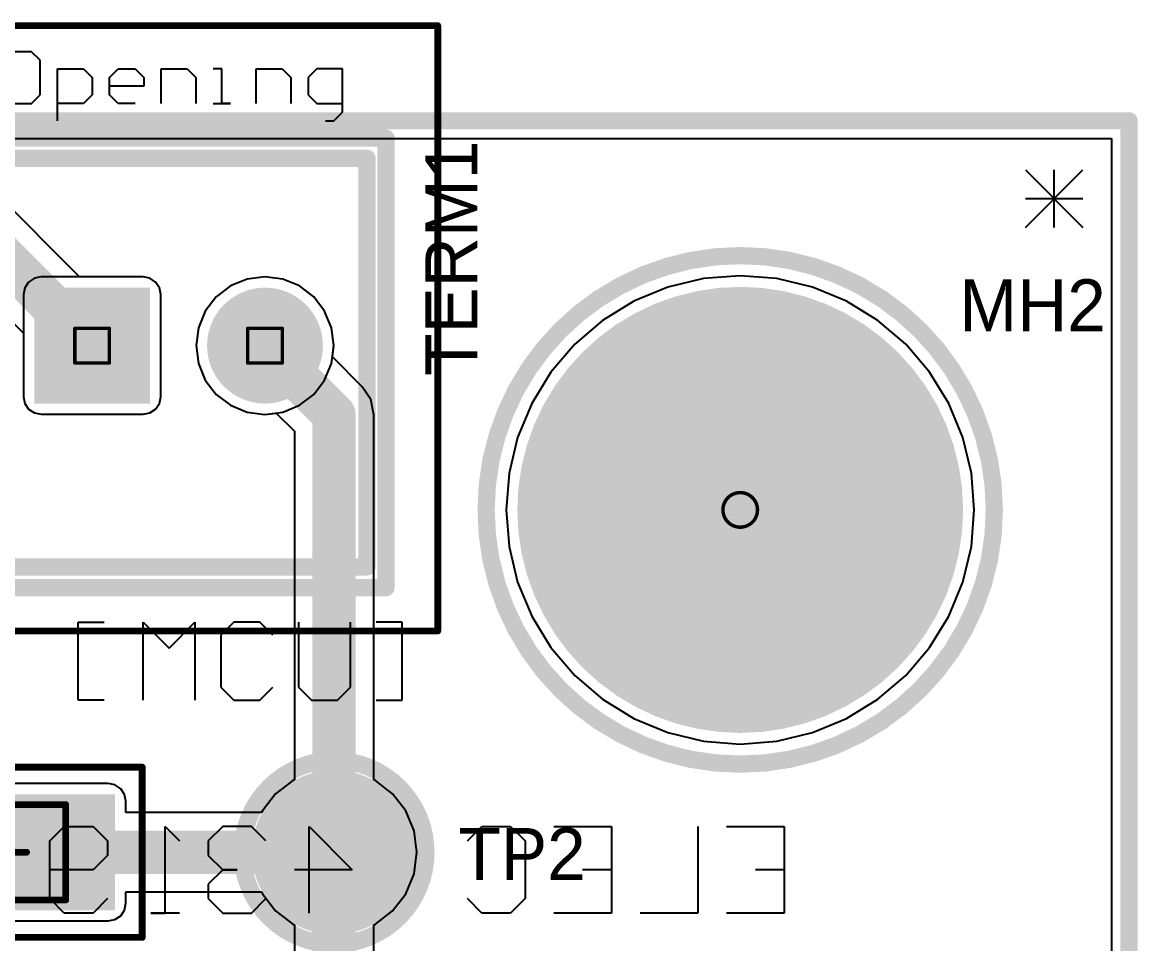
# Model space of a CAD drawing. Header units: millimetres. Extents: x 8 to 18.6, y 5.8 to 11.6.
# Drawn here: x 9.29 to 9.935, y 7.869 to 8.402 of the extents above; entities that cross this region are included whole.
import ezdxf

# ---------------------------------------------------------------- set-up
doc = ezdxf.new("R2010")
doc.units = ezdxf.units.MM
doc.header["$MEASUREMENT"] = 0
for name, color, linetype in [('BottomLayer', 5, 'Continuous'), ('BottomOverlay', 54, 'Continuous'), ('BottomSolder', 6, 'Continuous'), ('DrillDrawing', 1, 'Continuous'), ('Mechanical1', 6, 'Continuous'), ('Mechanical13', 56, 'Continuous'), ('Mechanical15', 56, 'Continuous'), ('Mechanical2', 216, 'Continuous'), ('Mechanical3', 76, 'Continuous'), ('Mechanical4', 56, 'Continuous'), ('MultiLayer', 9, 'Continuous'), ('PadHoleLayer', 156, 'Continuous'), ('TopLayer', 1, 'Continuous'), ('TopOverlay', 2, 'Continuous'), ('TopPaste', 8, 'Continuous'), ('TopSolder', 216, 'Continuous')]:
    doc.layers.add(name, color=color, linetype=linetype)

# ---------------------------------------------------------------- blocks, each defined once
blk = doc.blocks.new('6_0805_M_35')
at = {"layer": 'Mechanical13', "const_width": 0.00394}
for points in [[(-0.04232, 0.02756), (-0.04232, -0.02756)], [(0.04232, 0.02756), (-0.04232, 0.02756)], [(0.04232, 0.02756), (0.04232, -0.02756)], [(0.04232, -0.02756), (-0.04232, -0.02756)]]:
    blk.add_lwpolyline(points, dxfattribs=at)
at = {"layer": 'Mechanical13', "const_width": 0.00197}
for points in [[(-0.04331, 0.02756, 1), (-0.04134, 0.02756, 1)], [(-0.04331, 0.02756, 1), (-0.04134, 0.02756, 1)], [(0.04134, 0.02756, 1), (0.04331, 0.02756, 1)], [(0.04134, 0.02756, 1), (0.04331, 0.02756, 1)], [(-0.04331, -0.02756, 1), (-0.04134, -0.02756, 1)], [(-0.04331, -0.02756, 1), (-0.04134, -0.02756, 1)], [(0.04134, -0.02756, 1), (0.04331, -0.02756, 1)], [(0.04134, -0.02756, 1), (0.04331, -0.02756, 1)]]:
    blk.add_lwpolyline(points, format="xyb", close=True, dxfattribs=at)
at = {"layer": 'Mechanical15', "const_width": 0.00394}
for points in [[(-0.08661, 0.04921), (-0.08661, -0.04921)], [(0.08661, 0.04921), (-0.08661, 0.04921)], [(0.08661, 0.04921), (0.08661, -0.04921)], [(0, 0.01969), (0, -0.01969)], [(0.01969, 0), (-0.01969, 0)], [(0.08661, -0.04921), (-0.08661, -0.04921)]]:
    blk.add_lwpolyline(points, dxfattribs=at)
at = {"layer": 'Mechanical15', "const_width": 0.00197}
for points in [[(-0.0876, 0.04921, 1), (-0.08563, 0.04921, 1)], [(-0.0876, 0.04921, 1), (-0.08563, 0.04921, 1)], [(0.08563, 0.04921, 1), (0.0876, 0.04921, 1)], [(0.08563, 0.04921, 1), (0.0876, 0.04921, 1)], [(-0.00098, 0.01969, 1), (0.00098, 0.01969, 1)], [(-0.02067, 0, 1), (-0.0187, 0, 1)], [(0.0187, 0, 1), (0.02067, 0, 1)], [(-0.00098, -0.01969, 1), (0.00098, -0.01969, 1)], [(-0.0876, -0.04921, 1), (-0.08563, -0.04921, 1)], [(-0.0876, -0.04921, 1), (-0.08563, -0.04921, 1)], [(0.08563, -0.04921, 1), (0.0876, -0.04921, 1)], [(0.08563, -0.04921, 1), (0.0876, -0.04921, 1)]]:
    blk.add_lwpolyline(points, format="xyb", close=True, dxfattribs=at)
at = {"layer": 'TopLayer'}
for points in [[(-0.01181, -0.02953), (-0.01181, 0.02953), (-0.06693, -0.02953), (-0.06693, 0.02953)], [(0.06693, -0.02953), (0.06693, 0.02953), (0.01181, -0.02953), (0.01181, 0.02953)]]:
    blk.add_solid(points, dxfattribs=at)
at = {"layer": 'TopOverlay', "const_width": 0.00787}
blk.add_lwpolyline([(0, 0.02559), (0, -0.02559)], dxfattribs=at)
at = {"layer": 'TopOverlay', "const_width": 0.00394}
for points in [[(-0.00197, 0.02559, 1), (0.00197, 0.02559, 1)], [(-0.00197, -0.02559, 1), (0.00197, -0.02559, 1)]]:
    blk.add_lwpolyline(points, format="xyb", close=True, dxfattribs=at)
at = {"layer": 'TopPaste'}
for points in [[(-0.01181, -0.02953), (-0.01181, 0.02953), (-0.06693, -0.02953), (-0.06693, 0.02953)], [(0.06693, -0.02953), (0.06693, 0.02953), (0.01181, -0.02953), (0.01181, 0.02953)]]:
    blk.add_solid(points, dxfattribs=at)
at = {"layer": 'TopSolder'}
for points in [[(-0.00781, -0.03353), (-0.00781, 0.03353), (-0.07093, -0.03353), (-0.07093, 0.03353)], [(0.07093, -0.03353), (0.07093, 0.03353), (0.00781, -0.03353), (0.00781, 0.03353)]]:
    blk.add_solid(points, dxfattribs=at)
blk = doc.blocks.new('_6_MH_41')
at = {"layer": 'BottomLayer', "const_width": 0.125}
blk.add_lwpolyline([(-0.0625, 0, 1), (0.0625, 0, 1)], format="xyb", close=True, dxfattribs=at)
at = {"layer": 'BottomSolder', "const_width": 0.129}
blk.add_lwpolyline([(-0.0645, 0, 1), (0.0645, 0, 1)], format="xyb", close=True, dxfattribs=at)
at = {"layer": 'MultiLayer', "const_width": 0.125}
blk.add_lwpolyline([(-0.0625, 0, 1), (0.0625, 0, 1)], format="xyb", close=True, dxfattribs=at)
at = {"layer": 'PadHoleLayer', "const_width": 0.075}
blk.add_lwpolyline([(-0.0375, 0, 1), (0.0375, 0, 1)], format="xyb", close=True, dxfattribs=at)
at = {"layer": 'TopLayer', "const_width": 0.125}
blk.add_lwpolyline([(-0.0625, 0, 1), (0.0625, 0, 1)], format="xyb", close=True, dxfattribs=at)
at = {"layer": 'TopOverlay'}
for points, const_width in [([(0.14705, 0, 1), (-0.14705, 0, 1)], 0.01), ([(-0.14955, 0, 1), (-0.14455, 0, 1)], 0.005), ([(0.14455, 0, 1), (0.14955, 0, 1)], 0.005)]:
    blk.add_lwpolyline(points, format="xyb", close=True, dxfattribs=dict(at, const_width=const_width))
at = {"layer": 'TopSolder', "const_width": 0.129}
blk.add_lwpolyline([(-0.0645, 0, 1), (0.0645, 0, 1)], format="xyb", close=True, dxfattribs=at)
blk = doc.blocks.new('282834_2_49')
at = {"layer": 'BottomLayer', "const_width": 0.02953}
blk.add_lwpolyline([(0.08524, 0, 1), (0.11476, 0, 1)], format="xyb", close=True, dxfattribs=at)
at = {"layer": 'BottomLayer'}
blk.add_solid([(-0.02953, -0.02953), (0.02953, -0.02953), (-0.02953, 0.02953), (0.02953, 0.02953)], dxfattribs=at)
at = {"layer": 'BottomSolder', "const_width": 0.03353}
blk.add_lwpolyline([(0.08324, 0, 1), (0.11676, 0, 1)], format="xyb", close=True, dxfattribs=at)
at = {"layer": 'BottomSolder'}
blk.add_solid([(-0.03353, -0.03353), (0.03353, -0.03353), (-0.03353, 0.03353), (0.03353, 0.03353)], dxfattribs=at)
at = {"layer": 'Mechanical1', "const_width": 0.01}
for points in [[(-0.05906, -0.12795), (-0.05906, 0.10827)], [(-0.05906, 0.10827), (0.15906, 0.10827)], [(0.15906, -0.12795), (0.15906, 0.10827)], [(-0.05906, -0.12795), (0.15906, -0.12795)]]:
    blk.add_lwpolyline(points, dxfattribs=at)
at = {"layer": 'Mechanical1', "const_width": 0.005}
for points in [[(-0.06156, 0.10827, 1), (-0.05656, 0.10827, 1)], [(-0.06156, 0.10827, 1), (-0.05656, 0.10827, 1)], [(0.15656, 0.10827, 1), (0.16156, 0.10827, 1)], [(0.15656, 0.10827, 1), (0.16156, 0.10827, 1)], [(-0.06156, -0.12795, 1), (-0.05656, -0.12795, 1)], [(-0.06156, -0.12795, 1), (-0.05656, -0.12795, 1)], [(0.15656, -0.12795, 1), (0.16156, -0.12795, 1)], [(0.15656, -0.12795, 1), (0.16156, -0.12795, 1)]]:
    blk.add_lwpolyline(points, format="xyb", close=True, dxfattribs=at)
at = {"layer": 'Mechanical2'}
for p, q in [((-0.045, 0.16999), (-0.05, 0.16499)), ((-0.035, 0.16999), (-0.045, 0.16999)), ((-0.03001, 0.16499), (-0.035, 0.16999)), ((-0.05, 0.16499), (-0.05, 0.145)), ((-0.03001, 0.145), (-0.03001, 0.16499)), ((-0.02001, 0.13), (-0.02001, 0.15999)), ((-0.02001, 0.15999), (-0.00501, 0.15999)), ((-0.00501, 0.15999), (-0.00002, 0.155)), ((-0.00002, 0.155), (-0.00002, 0.145)), ((0.00998, 0.155), (0.01498, 0.15999)), ((0.00998, 0.145), (0.00998, 0.155)), ((0.01498, 0.15999), (0.02498, 0.15999)), ((0.02498, 0.15999), (0.02997, 0.155)), ((0.02997, 0.155), (0.02997, 0.15)), ((0.03997, 0.14), (0.03997, 0.15999)), ((0.03997, 0.15999), (0.05497, 0.15999)), ((0.05497, 0.15999), (0.05996, 0.155)), ((0.05996, 0.155), (0.05996, 0.14)), ((0.07496, 0.15999), (0.06996, 0.15999)), ((0.07496, 0.14), (0.07496, 0.15999)), ((0.09495, 0.14), (0.09495, 0.15999)), ((0.09495, 0.15999), (0.10995, 0.15999)), ((0.10995, 0.15999), (0.11495, 0.155)), ((0.11495, 0.155), (0.11495, 0.14)), ((0.12994, 0.15999), (0.12494, 0.155)), ((0.12494, 0.155), (0.12494, 0.145)), ((0.14494, 0.15999), (0.12994, 0.15999)), ((0.14494, 0.135), (0.14494, 0.15999)), ((0.02997, 0.15), (0.00998, 0.15)), ((-0.05, 0.145), (-0.045, 0.14)), ((-0.035, 0.14), (-0.03001, 0.145)), ((-0.00002, 0.145), (-0.00501, 0.14)), ((0.01498, 0.14), (0.00998, 0.145)), ((0.12494, 0.145), (0.12994, 0.14)), ((-0.045, 0.14), (-0.035, 0.14)), ((-0.00501, 0.14), (-0.02001, 0.14)), ((0.02498, 0.14), (0.01498, 0.14)), ((0.06996, 0.14), (0.07996, 0.14)), ((0.07996, 0.14), (0.07496, 0.14)), ((0.12994, 0.14), (0.14494, 0.14)), ((0.13494, 0.13), (0.13994, 0.13)), ((0.13994, 0.13), (0.14494, 0.135))]:
    blk.add_line(p, q, dxfattribs=at)
at = {"layer": 'Mechanical3', "const_width": 0.00394}
for points in [[(-0.115, 0.185), (0.2, 0.185)], [(-0.115, -0.165), (-0.115, 0.185)], [(0.2, -0.165), (0.2, 0.185)], [(-0.115, -0.165), (0.2, -0.165)]]:
    blk.add_lwpolyline(points, dxfattribs=at)
at = {"layer": 'Mechanical3', "const_width": 0.00197}
for points in [[(-0.11598, 0.185, 1), (-0.11402, 0.185, 1)], [(-0.11598, 0.185, 1), (-0.11402, 0.185, 1)], [(0.19902, 0.185, 1), (0.20098, 0.185, 1)], [(0.19902, 0.185, 1), (0.20098, 0.185, 1)], [(-0.11598, -0.165, 1), (-0.11402, -0.165, 1)], [(-0.11598, -0.165, 1), (-0.11402, -0.165, 1)], [(0.19902, -0.165, 1), (0.20098, -0.165, 1)], [(0.19902, -0.165, 1), (0.20098, -0.165, 1)]]:
    blk.add_lwpolyline(points, format="xyb", close=True, dxfattribs=at)
at = {"layer": 'MultiLayer', "const_width": 0.02953}
blk.add_lwpolyline([(0.08524, 0, 1), (0.11476, 0, 1)], format="xyb", close=True, dxfattribs=at)
at = {"layer": 'MultiLayer'}
blk.add_solid([(-0.02953, -0.02953), (0.02953, -0.02953), (-0.02953, 0.02953), (0.02953, 0.02953)], dxfattribs=at)
at = {"layer": 'PadHoleLayer', "const_width": 0.02264}
for points in [[(-0.01132, 0, 1), (0.01132, 0, 1)], [(0.08868, 0, 1), (0.11132, 0, 1)]]:
    blk.add_lwpolyline(points, format="xyb", close=True, dxfattribs=at)
at = {"layer": 'TopLayer', "const_width": 0.02953}
blk.add_lwpolyline([(0.08524, 0, 1), (0.11476, 0, 1)], format="xyb", close=True, dxfattribs=at)
at = {"layer": 'TopLayer'}
blk.add_solid([(-0.02953, -0.02953), (0.02953, -0.02953), (-0.02953, 0.02953), (0.02953, 0.02953)], dxfattribs=at)
at = {"layer": 'TopOverlay', "const_width": 0.01}
for points in [[(-0.07, -0.14), (-0.07, 0.12)], [(-0.07, 0.12), (0.17, 0.12)], [(0.17, -0.14), (0.17, 0.12)], [(-0.07, -0.14), (0.17, -0.14)]]:
    blk.add_lwpolyline(points, dxfattribs=at)
at = {"layer": 'TopOverlay'}
for points, const_width in [([(-0.0725, 0.12, 1), (-0.0675, 0.12, 1)], 0.005), ([(-0.0725, 0.12, 1), (-0.0675, 0.12, 1)], 0.005), ([(0.1675, 0.12, 1), (0.1725, 0.12, 1)], 0.005), ([(0.1675, 0.12, 1), (0.1725, 0.12, 1)], 0.005), ([(-0.085, 0, 1), (-0.095, 0, 1)], 0.01), ([(-0.0975, 0, 1), (-0.0925, 0, 1)], 0.005), ([(-0.0875, 0, 1), (-0.0825, 0, 1)], 0.005), ([(-0.0725, -0.14, 1), (-0.0675, -0.14, 1)], 0.005), ([(-0.0725, -0.14, 1), (-0.0675, -0.14, 1)], 0.005), ([(0.1675, -0.14, 1), (0.1725, -0.14, 1)], 0.005), ([(0.1675, -0.14, 1), (0.1725, -0.14, 1)], 0.005)]:
    blk.add_lwpolyline(points, format="xyb", close=True, dxfattribs=dict(at, const_width=const_width))
at = {"layer": 'TopSolder', "const_width": 0.03353}
blk.add_lwpolyline([(0.08324, 0, 1), (0.11676, 0, 1)], format="xyb", close=True, dxfattribs=at)
at = {"layer": 'TopSolder'}
blk.add_solid([(-0.03353, -0.03353), (0.03353, -0.03353), (-0.03353, 0.03353), (0.03353, 0.03353)], dxfattribs=at)
blk = doc.blocks.new('T___P_____52')
at = {"layer": 'TopLayer', "const_width": 0.0375}
blk.add_lwpolyline([(-0.01875, 0, 1), (0.01875, 0, 1)], format="xyb", close=True, dxfattribs=at)
at = {"layer": 'TopOverlay'}
for points, const_width in [([(0.05315, 0, 1), (-0.05315, 0, 1)], 0.01), ([(-0.05565, 0, 1), (-0.05065, 0, 1)], 0.005), ([(0.05065, 0, 1), (0.05565, 0, 1)], 0.005)]:
    blk.add_lwpolyline(points, format="xyb", close=True, dxfattribs=dict(at, const_width=const_width))
at = {"layer": 'TopPaste', "const_width": 0.0375}
blk.add_lwpolyline([(-0.01875, 0, 1), (0.01875, 0, 1)], format="xyb", close=True, dxfattribs=at)
at = {"layer": 'TopSolder', "const_width": 0.0475}
blk.add_lwpolyline([(-0.02375, 0, 1), (0.02375, 0, 1)], format="xyb", close=True, dxfattribs=at)

msp = doc.modelspace()

# ---------------------------------------------------------------- linework, layer by layer
at = {"layer": 'BottomLayer'}
for p, q in [((8.4402, 8.3348), (9.9198, 8.3348)), ((9.9198, 8.3348), (9.9198, 6.8552)), ((9.43, 8.25487), (9.41968, 8.25351)), ((9.44032, 8.25351), (9.43, 8.25487)), ((9.705, 8.25542), (9.68382, 8.25375)), ((9.72618, 8.25375), (9.705, 8.25542)), ((9.29105, 8.24843), (9.29028, 8.24453)), ((9.29326, 8.25174), (9.29105, 8.24843)), ((9.29657, 8.25395), (9.29326, 8.25174)), ((9.30047, 8.25472), (9.29657, 8.25395)), ((9.35953, 8.25472), (9.30047, 8.25472)), ((9.36343, 8.25395), (9.35953, 8.25472)), ((9.36674, 8.25174), (9.36343, 8.25395)), ((9.36895, 8.24843), (9.36674, 8.25174)), ((9.36972, 8.24453), (9.36895, 8.24843)), ((9.41007, 8.24953), (9.40181, 8.24319)), ((9.41968, 8.25351), (9.41007, 8.24953)), ((9.44993, 8.24953), (9.44032, 8.25351)), ((9.45819, 8.24319), (9.44993, 8.24953)), ((9.66315, 8.24879), (9.64352, 8.24066)), ((9.68382, 8.25375), (9.66315, 8.24879)), ((9.74685, 8.24879), (9.72618, 8.25375)), ((9.76648, 8.24066), (9.74685, 8.24879)), ((9.29028, 8.24453), (9.29028, 8.18547)), ((9.36972, 8.18547), (9.36972, 8.24453)), ((9.40181, 8.24319), (9.39547, 8.23493)), ((9.46453, 8.23493), (9.45819, 8.24319)), ((9.64352, 8.24066), (9.6254, 8.22955)), ((9.7846, 8.22955), (9.76648, 8.24066)), ((9.39547, 8.23493), (9.39149, 8.22532)), ((9.46851, 8.22532), (9.46453, 8.23493)), ((9.6254, 8.22955), (9.60925, 8.21575)), ((9.80075, 8.21575), (9.7846, 8.22955)), ((9.39149, 8.22532), (9.39013, 8.215)), ((9.46987, 8.215), (9.46851, 8.22532)), ((9.39013, 8.215), (9.39149, 8.20468)), ((9.46851, 8.20468), (9.46987, 8.215)), ((9.60925, 8.21575), (9.59544, 8.1996)), ((9.81456, 8.1996), (9.80075, 8.21575)), ((9.39149, 8.20468), (9.39547, 8.19507)), ((9.46453, 8.19507), (9.46851, 8.20468)), ((9.59544, 8.1996), (9.58434, 8.18148)), ((9.82566, 8.18148), (9.81456, 8.1996)), ((9.39547, 8.19507), (9.40181, 8.18681)), ((9.45819, 8.18681), (9.46453, 8.19507)), ((9.29028, 8.18547), (9.29105, 8.18157)), ((9.36895, 8.18157), (9.36972, 8.18547)), ((9.40181, 8.18681), (9.41007, 8.18047)), ((9.44993, 8.18047), (9.45819, 8.18681)), ((9.29105, 8.18157), (9.29326, 8.17826)), ((9.29326, 8.17826), (9.29657, 8.17605)), ((9.36343, 8.17605), (9.36674, 8.17826)), ((9.36674, 8.17826), (9.36895, 8.18157)), ((9.41007, 8.18047), (9.41968, 8.17649)), ((9.44032, 8.17649), (9.44993, 8.18047)), ((9.58434, 8.18148), (9.57621, 8.16185)), ((9.83379, 8.16185), (9.82566, 8.18148)), ((9.29657, 8.17605), (9.30047, 8.17528)), ((9.30047, 8.17528), (9.35953, 8.17528)), ((9.35953, 8.17528), (9.36343, 8.17605)), ((9.41968, 8.17649), (9.43, 8.17513)), ((9.43, 8.17513), (9.44032, 8.17649)), ((9.57621, 8.16185), (9.57125, 8.14118)), ((9.83875, 8.14118), (9.83379, 8.16185)), ((9.57125, 8.14118), (9.56958, 8.12)), ((9.84042, 8.12), (9.83875, 8.14118)), ((9.56958, 8.12), (9.57125, 8.09882)), ((9.83875, 8.09882), (9.84042, 8.12)), ((9.57125, 8.09882), (9.57621, 8.07815)), ((9.83379, 8.07815), (9.83875, 8.09882)), ((9.57621, 8.07815), (9.58434, 8.05852)), ((9.82566, 8.05852), (9.83379, 8.07815)), ((9.58434, 8.05852), (9.59544, 8.0404)), ((9.81456, 8.0404), (9.82566, 8.05852)), ((9.59544, 8.0404), (9.60925, 8.02425)), ((9.80075, 8.02425), (9.81456, 8.0404)), ((9.60925, 8.02425), (9.6254, 8.01045)), ((9.7846, 8.01045), (9.80075, 8.02425)), ((9.6254, 8.01045), (9.64352, 7.99934)), ((9.76648, 7.99934), (9.7846, 8.01045)), ((9.64352, 7.99934), (9.66315, 7.99121)), ((9.74685, 7.99121), (9.76648, 7.99934)), ((9.66315, 7.99121), (9.68382, 7.98625)), ((9.72618, 7.98625), (9.74685, 7.99121)), ((9.68382, 7.98625), (9.705, 7.98458)), ((9.705, 7.98458), (9.72618, 7.98625))]:
    msp.add_line(p, q, dxfattribs=at)
at = {"layer": 'BottomOverlay'}
for p, q in [((9.30556, 7.92852), (9.31389, 7.93685)), ((9.31389, 7.93685), (9.33055, 7.93685)), ((9.33055, 7.93685), (9.33888, 7.92852)), ((9.3722, 7.88687), (9.3722, 7.93685)), ((9.3722, 7.93685), (9.38053, 7.92852)), ((9.40553, 7.93685), (9.39719, 7.92852)), ((9.42219, 7.93685), (9.40553, 7.93685)), ((9.43052, 7.92852), (9.42219, 7.93685)), ((9.45551, 7.88687), (9.45551, 7.93685)), ((9.45551, 7.93685), (9.4805, 7.91186)), ((9.54715, 7.92852), (9.55548, 7.93685)), ((9.55548, 7.93685), (9.57214, 7.93685)), ((9.57214, 7.93685), (9.58047, 7.92852)), ((9.59713, 7.93685), (9.63045, 7.93685)), ((9.63045, 7.93685), (9.63045, 7.88687)), ((9.68044, 7.93685), (9.68044, 7.88687)), ((9.6971, 7.93685), (9.73042, 7.93685)), ((9.73042, 7.93685), (9.73042, 7.88687)), ((9.30556, 7.8952), (9.30556, 7.92852)), ((9.33888, 7.92852), (9.33888, 7.92019)), ((9.39719, 7.92852), (9.39719, 7.92019)), ((9.58047, 7.92852), (9.58047, 7.8952)), ((9.33888, 7.92019), (9.33055, 7.91186)), ((9.39719, 7.92019), (9.40553, 7.91186)), ((9.33055, 7.91186), (9.30556, 7.91186)), ((9.40553, 7.91186), (9.39719, 7.90353)), ((9.40553, 7.91186), (9.41386, 7.91186)), ((9.41386, 7.91186), (9.40553, 7.91186)), ((9.4805, 7.91186), (9.44718, 7.91186)), ((9.63045, 7.91186), (9.61379, 7.91186)), ((9.73042, 7.91186), (9.71376, 7.91186)), ((9.39719, 7.90353), (9.39719, 7.8952)), ((9.31389, 7.88687), (9.30556, 7.8952)), ((9.33888, 7.8952), (9.33055, 7.88687)), ((9.39719, 7.8952), (9.40553, 7.88687)), ((9.42219, 7.88687), (9.43052, 7.8952)), ((9.55548, 7.88687), (9.54715, 7.8952)), ((9.58047, 7.8952), (9.57214, 7.88687)), ((9.33055, 7.88687), (9.31389, 7.88687)), ((9.38053, 7.88687), (9.36387, 7.88687)), ((9.36387, 7.88687), (9.3722, 7.88687)), ((9.40553, 7.88687), (9.42219, 7.88687)), ((9.57214, 7.88687), (9.55548, 7.88687)), ((9.63045, 7.88687), (9.59713, 7.88687)), ((9.68044, 7.88687), (9.64711, 7.88687)), ((9.73042, 7.88687), (9.6971, 7.88687))]:
    msp.add_line(p, q, dxfattribs=at)
for points, const_width in [([(9.85205, 8.12, 1), (9.55795, 8.12, 1)], 0.01), ([(9.55545, 8.12, 1), (9.56045, 8.12, 1)], 0.005), ([(9.84955, 8.12, 1), (9.85455, 8.12, 1)], 0.005)]:
    msp.add_lwpolyline(points, format="xyb", close=True, dxfattribs=dict(at, const_width=const_width))
at = {"layer": 'DrillDrawing', "const_width": 0.002}
for points in [[(9.32, 8.225), (9.34, 8.225)], [(9.32, 8.205), (9.32, 8.225)], [(9.34, 8.205), (9.34, 8.225)], [(9.42, 8.225), (9.44, 8.225)], [(9.42, 8.205), (9.42, 8.225)], [(9.44, 8.205), (9.44, 8.225)], [(9.32, 8.205), (9.34, 8.205)], [(9.42, 8.205), (9.44, 8.205)]]:
    msp.add_lwpolyline(points, dxfattribs=at)
at = {"layer": 'DrillDrawing'}
for points, const_width in [([(9.3195, 8.225, 1), (9.3205, 8.225, 1)], 0.001), ([(9.3195, 8.225, 1), (9.3205, 8.225, 1)], 0.001), ([(9.3395, 8.225, 1), (9.3405, 8.225, 1)], 0.001), ([(9.3395, 8.225, 1), (9.3405, 8.225, 1)], 0.001), ([(9.4195, 8.225, 1), (9.4205, 8.225, 1)], 0.001), ([(9.4195, 8.225, 1), (9.4205, 8.225, 1)], 0.001), ([(9.4395, 8.225, 1), (9.4405, 8.225, 1)], 0.001), ([(9.4395, 8.225, 1), (9.4405, 8.225, 1)], 0.001), ([(9.3195, 8.205, 1), (9.3205, 8.205, 1)], 0.001), ([(9.3195, 8.205, 1), (9.3205, 8.205, 1)], 0.001), ([(9.3395, 8.205, 1), (9.3405, 8.205, 1)], 0.001), ([(9.3395, 8.205, 1), (9.3405, 8.205, 1)], 0.001), ([(9.4195, 8.205, 1), (9.4205, 8.205, 1)], 0.001), ([(9.4195, 8.205, 1), (9.4205, 8.205, 1)], 0.001), ([(9.4395, 8.205, 1), (9.4405, 8.205, 1)], 0.001), ([(9.4395, 8.205, 1), (9.4405, 8.205, 1)], 0.001), ([(9.715, 8.12, 1), (9.695, 8.12, 1)], 0.002), ([(9.6945, 8.12, 1), (9.6955, 8.12, 1)], 0.001), ([(9.7145, 8.12, 1), (9.7155, 8.12, 1)], 0.001)]:
    msp.add_lwpolyline(points, format="xyb", close=True, dxfattribs=dict(at, const_width=const_width))
at = {"layer": 'Mechanical4', "const_width": 0.01}
for points in [[(8.43, 8.345), (9.93, 8.345)], [(9.93, 6.845), (9.93, 8.345)]]:
    msp.add_lwpolyline(points, dxfattribs=at)
at = {"layer": 'Mechanical4', "const_width": 0.005}
msp.add_lwpolyline([(9.9275, 8.345, 1), (9.9325, 8.345, 1)], format="xyb", close=True, dxfattribs=at)
msp.add_lwpolyline([(9.9275, 8.345, 1), (9.9325, 8.345, 1)], format="xyb", close=True, dxfattribs=at)
at = {"layer": 'TopLayer'}
for p, q in [((8.4402, 8.3348), (9.9198, 8.3348)), ((9.9198, 8.3348), (9.9198, 6.8552)), ((9.32272, 8.25472), (9.27367, 8.30377)), ((9.24795, 8.26461), (9.29028, 8.22228)), ((9.43, 8.25487), (9.41968, 8.25351)), ((9.44032, 8.25351), (9.43, 8.25487)), ((9.35953, 8.25472), (9.32272, 8.25472)), ((9.36343, 8.25395), (9.35953, 8.25472)), ((9.36674, 8.25174), (9.36343, 8.25395)), ((9.36895, 8.24843), (9.36674, 8.25174)), ((9.36972, 8.24453), (9.36895, 8.24843)), ((9.41007, 8.24953), (9.40181, 8.24319)), ((9.41968, 8.25351), (9.41007, 8.24953)), ((9.44993, 8.24953), (9.44032, 8.25351)), ((9.45819, 8.24319), (9.44993, 8.24953)), ((9.36972, 8.18547), (9.36972, 8.24453)), ((9.40181, 8.24319), (9.39547, 8.23493)), ((9.46453, 8.23493), (9.45819, 8.24319)), ((9.39547, 8.23493), (9.39149, 8.22532)), ((9.46851, 8.22532), (9.46453, 8.23493)), ((9.39149, 8.22532), (9.39013, 8.215)), ((9.46987, 8.215), (9.46851, 8.22532)), ((9.29028, 8.22228), (9.29028, 8.18547)), ((9.39013, 8.215), (9.39149, 8.20468)), ((9.469, 8.20844), (9.46987, 8.215)), ((9.39149, 8.20468), (9.39547, 8.19507)), ((9.48622, 8.19122), (9.469, 8.20844)), ((9.39547, 8.19507), (9.40181, 8.18681)), ((9.49119, 8.18378), (9.48622, 8.19122)), ((9.29028, 8.18547), (9.29105, 8.18157)), ((9.36895, 8.18157), (9.36972, 8.18547)), ((9.40181, 8.18681), (9.41007, 8.18047)), ((9.29105, 8.18157), (9.29326, 8.17826)), ((9.29326, 8.17826), (9.29657, 8.17605)), ((9.36343, 8.17605), (9.36674, 8.17826)), ((9.36674, 8.17826), (9.36895, 8.18157)), ((9.41007, 8.18047), (9.41968, 8.17649)), ((9.49294, 8.175), (9.49119, 8.18378)), ((9.29657, 8.17605), (9.30047, 8.17528)), ((9.30047, 8.17528), (9.35953, 8.17528)), ((9.35953, 8.17528), (9.36343, 8.17605)), ((9.41968, 8.17649), (9.43, 8.17513)), ((9.43, 8.17513), (9.43656, 8.176)), ((9.43656, 8.176), (9.44706, 8.1655)), ((9.49294, 7.96391), (9.49294, 8.175)), ((9.44706, 8.1655), (9.44706, 7.96391)), ((9.3393, 7.96172), (9.28418, 7.96172)), ((9.3432, 7.96095), (9.3393, 7.96172)), ((9.34651, 7.95874), (9.3432, 7.96095)), ((9.34872, 7.95543), (9.34651, 7.95874)), ((9.44604, 7.96349), (9.43612, 7.95588)), ((9.44706, 7.96391), (9.44604, 7.96349)), ((9.49395, 7.96349), (9.49294, 7.96391)), ((9.50388, 7.95588), (9.49395, 7.96349)), ((9.3495, 7.95153), (9.34872, 7.95543)), ((9.3495, 7.94494), (9.3495, 7.95153)), ((9.43612, 7.95588), (9.42851, 7.94595)), ((9.51149, 7.94595), (9.50388, 7.95588)), ((9.42851, 7.94595), (9.42809, 7.94494)), ((9.51628, 7.9344), (9.51149, 7.94595)), ((9.42809, 7.94494), (9.3495, 7.94494)), ((9.51791, 7.922), (9.51628, 7.9344)), ((9.51628, 7.9096), (9.51791, 7.922)), ((9.51149, 7.89804), (9.51628, 7.9096)), ((9.3495, 7.89247), (9.3495, 7.89906)), ((9.3495, 7.89906), (9.42809, 7.89906)), ((9.42809, 7.89906), (9.42851, 7.89804)), ((9.42851, 7.89804), (9.43612, 7.88812)), ((9.50388, 7.88812), (9.51149, 7.89804)), ((9.34651, 7.88526), (9.34872, 7.88857)), ((9.34872, 7.88857), (9.3495, 7.89247)), ((9.43612, 7.88812), (9.44604, 7.88051)), ((9.49395, 7.88051), (9.50388, 7.88812)), ((9.28418, 7.88228), (9.3393, 7.88228)), ((9.3393, 7.88228), (9.3432, 7.88305)), ((9.3432, 7.88305), (9.34651, 7.88526)), ((9.44604, 7.88051), (9.44706, 7.88009)), ((9.49294, 7.88009), (9.49395, 7.88051)), ((9.44706, 7.88009), (9.44706, 7.73782)), ((9.49294, 7.72831), (9.49294, 7.88009))]:
    msp.add_line(p, q, dxfattribs=at)
at = {"layer": 'TopLayer', "const_width": 0.025}
for points in [[(9.25745, 8.28755), (9.33, 8.215)], [(9.43, 8.215), (9.47, 8.175)], [(9.47, 7.922), (9.47, 8.175)], [(9.31174, 7.922), (9.47, 7.922)], [(9.47, 7.72831), (9.47, 7.922)]]:
    msp.add_lwpolyline(points, dxfattribs=at)
at = {"layer": 'TopLayer', "const_width": 0.0125}
for points in [[(9.32375, 8.215, 1), (9.33625, 8.215, 1)], [(9.42375, 8.215, 1), (9.43625, 8.215, 1)], [(9.46375, 8.175, 1), (9.47625, 8.175, 1)], [(9.46375, 8.175, 1), (9.47625, 8.175, 1)], [(9.30549, 7.922, 1), (9.31799, 7.922, 1)], [(9.46375, 7.922, 1), (9.47625, 7.922, 1)], [(9.46375, 7.922, 1), (9.47625, 7.922, 1)], [(9.46375, 7.922, 1), (9.47625, 7.922, 1)]]:
    msp.add_lwpolyline(points, format="xyb", close=True, dxfattribs=at)
at = {"layer": 'TopOverlay'}
for p, q in [((9.87, 8.31665), (9.90332, 8.28333)), ((9.87, 8.28333), (9.90332, 8.31665)), ((9.88666, 8.28333), (9.88666, 8.31665)), ((9.87, 8.29999), (9.90332, 8.29999)), ((9.322, 8.01), (9.322, 8.05499)), ((9.322, 8.05499), (9.337, 8.05499)), ((9.35949, 8.01), (9.35949, 8.05499)), ((9.35949, 8.05499), (9.37448, 8.03999)), ((9.37448, 8.03999), (9.38948, 8.05499)), ((9.38948, 8.05499), (9.38948, 8.01)), ((9.41197, 8.05499), (9.40447, 8.04749)), ((9.42697, 8.05499), (9.41197, 8.05499)), ((9.43446, 8.04749), (9.42697, 8.05499)), ((9.44946, 8.05499), (9.44946, 8.0175)), ((9.47945, 8.0175), (9.47945, 8.05499)), ((9.50944, 8.05499), (9.49444, 8.05499)), ((9.50944, 8.01), (9.50944, 8.05499)), ((9.40447, 8.04749), (9.40447, 8.0175)), ((9.40447, 8.0175), (9.41197, 8.01)), ((9.42697, 8.01), (9.43446, 8.0175)), ((9.44946, 8.0175), (9.45696, 8.01)), ((9.47195, 8.01), (9.47945, 8.0175)), ((9.337, 8.01), (9.322, 8.01)), ((9.41197, 8.01), (9.42697, 8.01)), ((9.45696, 8.01), (9.47195, 8.01)), ((9.49444, 8.01), (9.50944, 8.01))]:
    msp.add_line(p, q, dxfattribs=at)

# ---------------------------------------------------------------- block references
for name, p in [('282834_2_49', (9.33, 8.215)), ('_6_MH_41', (9.705, 8.12)), ('T___P_____52', (9.47, 7.922))]:
    msp.add_blockref(name, p)
at = {"rotation": 180}
msp.add_blockref('6_0805_M_35', (9.27237, 7.922), dxfattribs=at)

# ---------------------------------------------------------------- texts
at = {"layer": 'TopOverlay'}
msp.add_text('TERM1', height=0.03, rotation=90, dxfattribs=at).set_placement((9.55286, 8.1975))
for s, p in [('MH2', (9.83184, 8.22334)), ('TP2', (9.542, 7.906))]:
    msp.add_text(s, height=0.03, dxfattribs=at).set_placement(p)

doc.saveas('drawing.dxf')
